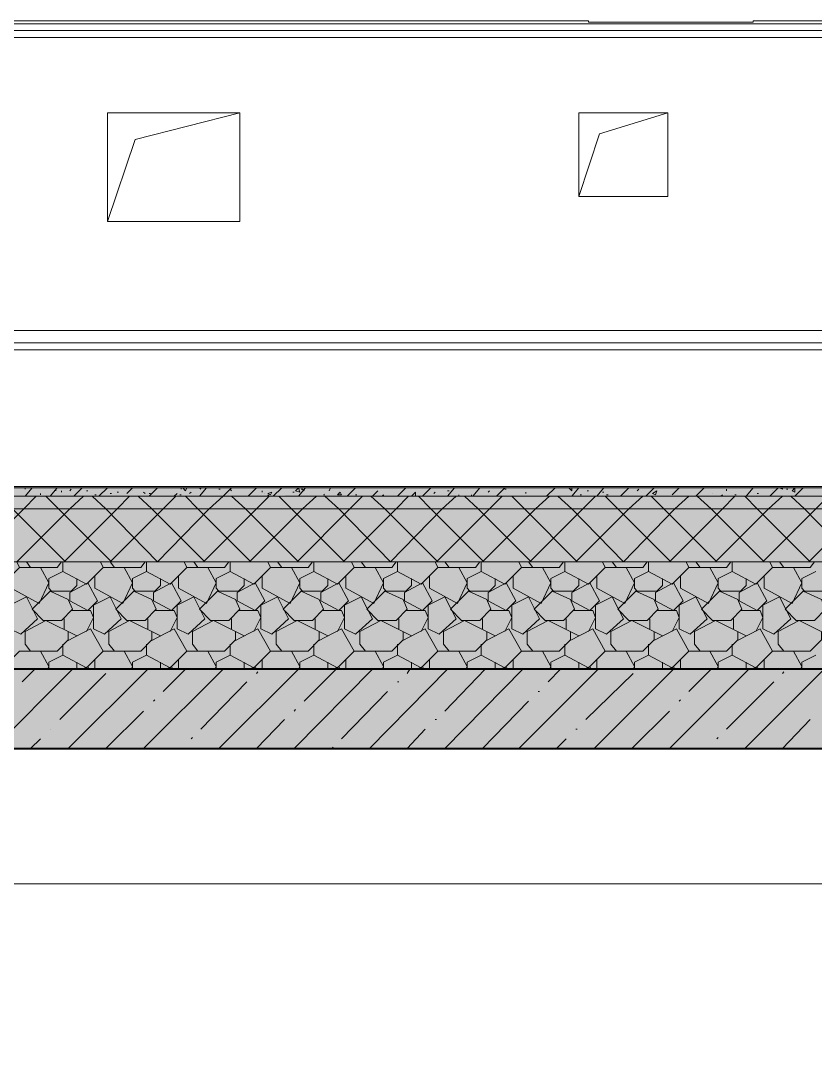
# Model space of a CAD drawing. Header units: millimetres. Extents: x -135211 to 49383, y -8033 to 228499.
# Drawn here: x -101108 to -98698, y 59973 to 63144 of the extents above; entities that cross this region are included whole.
import ezdxf

# ---------------------------------------------------------------- set-up
doc = ezdxf.new("R2010")
doc.units = ezdxf.units.MM
doc.layers.add('PDF _Геометрия', color=7, linetype='Continuous', true_color=0x1d1d1d)
doc.layers.add('PDF _Сплошная заливка', color=7, linetype='Continuous', true_color=0xffffff)

msp = doc.modelspace()

# ---------------------------------------------------------------- hatches: boundary and pattern name
at = {"layer": 'PDF _Сплошная заливка', "transparency": 33554559}
h = msp.add_hatch(color=256, dxfattribs=at)
h.paths.add_polyline_path([(-102920, 61742.4), (-103025.8, 61746.7), (-103135.9, 61746.7), (-103135.9, 61725.5), (-103038.5, 61725.5), (-102945.4, 61721.3), (-102848.1, 61717), (-102754.9, 61712.8), (-102657.6, 61708.6), (-102564.4, 61704.3), (-90026.1, 61700.1), (-90026.1, 61725.5), (-102598.3, 61729.7), (-102810, 61738.2)])
h.paths.add_polyline_path([(-83325.1, 61700.1), (-83325.1, 61725.5), (-85666, 61725.5), (-85666, 61700.1)])
h.paths.add_polyline_path([(-78033.8, 61725.5), (-77805.2, 61725.5), (-77805.2, 61746.7), (-78093.1, 61746.7), (-78385.1, 61742.4), (-78673, 61738.2), (-78965.1, 61734), (-78965.1, 61708.6)])
h = msp.add_hatch(color=256, dxfattribs=at)
h.paths.add_polyline_path([(-102598.3, 61704.3), (-103042.8, 61725.5), (-103135.9, 61725.5), (-103135.9, 61683.2), (-103025.8, 61683.2), (-102920, 61679), (-102810, 61674.7), (-102598.3, 61666.3), (-90026.1, 61662), (-90026.1, 61700.1)])
h.paths.add_polyline_path([(-83325.1, 61662), (-83325.1, 61700.1), (-85666, 61700.1), (-85666, 61662)])
h.paths.add_polyline_path([(-78033.8, 61683.2), (-77805.2, 61683.2), (-77805.2, 61725.5), (-78033.8, 61725.5), (-78965.1, 61708.6), (-78965.1, 61666.3)])
h = msp.add_hatch(color=256, dxfattribs=at)
h.paths.add_polyline_path([(-102920, 61679), (-103025.8, 61683.2), (-103135.9, 61683.2), (-103135.9, 61522.3), (-103025.8, 61522.3), (-102920, 61518.1), (-102810, 61513.9), (-102598.3, 61505.4), (-90026.1, 61501.2), (-90026.1, 61662), (-102598.3, 61666.3), (-102810, 61674.7)])
h.paths.add_polyline_path([(-83325.1, 61501.2), (-83325.1, 61662), (-85666, 61662), (-85666, 61501.2)])
h.paths.add_polyline_path([(-78093.1, 61522.3), (-77805.2, 61522.3), (-77805.2, 61683.2), (-78033.8, 61683.2), (-78965.1, 61666.3), (-78965.1, 61509.6), (-78673, 61513.9), (-78385.1, 61518.1)])
h = msp.add_hatch(color=256, dxfattribs=at)
h.paths.add_polyline_path([(-90026.1, 61175.2), (-90026.1, 61501.2), (-102598.3, 61505.4), (-102810, 61513.9), (-102920, 61518.1), (-103025.8, 61522.3), (-103135.9, 61522.3), (-103135.9, 61175.2)])
h.paths.add_polyline_path([(-83325.1, 61175.2), (-83325.1, 61501.2), (-85666, 61501.2), (-85666, 61175.2)])
h.paths.add_polyline_path([(-78965.1, 61509.6), (-78965.1, 61175.2), (-77805.2, 61175.2), (-77805.2, 61522.3), (-78093.1, 61522.3), (-78385.1, 61518.1), (-78673, 61513.9)])
h = msp.add_hatch(color=256, dxfattribs=at)
h.paths.add_polyline_path([(-89594.3, 60933.9), (-89594.3, 61174.9), (-103546, 61174.9), (-103546, 60933.9)])
h.paths.add_polyline_path([(146.8, 60933.9), (146.8, 61174.9), (-22999.7, 61174.9), (-22999.7, 60933.9)])
h.paths.add_polyline_path([(-23351, 60933.9), (-23351, 61174.9), (-26352.2, 61174.9), (-26352.2, 60933.9)])
h.paths.add_polyline_path([(-26398.8, 60933.9), (-26398.8, 61174.9), (-44097.3, 61174.9), (-44097.3, 60933.9)])
h.paths.add_polyline_path([(-45350.3, 60933.9), (-45350.3, 61174.9), (-51128.4, 61174.9), (-51128.4, 60933.9)])
h.paths.add_polyline_path([(-77398.8, 60933.9), (-77398.8, 61174.9), (-79396.8, 61174.9), (-79396.8, 60933.9)])
h.paths.add_polyline_path([(-82897.6, 60933.9), (-82897.6, 61174.9), (-86097.8, 61174.9), (-86097.8, 60933.9)])

# ---------------------------------------------------------------- linework, layer by layer
at = {"layer": 'PDF _Геометрия', "color": 7, "lineweight": 9}
for points in [[(-101260.7, 63135.1), (-97298.5, 63135.1), (-97298.5, 63143.6), (-97717.6, 63143.6), (-97717.6, 63139.4), (-98217.1, 63139.4), (-98217.1, 63143.6), (-98885.9, 63143.6), (-98885.9, 63139.4), (-99385.4, 63139.4), (-99385.4, 63143.6), (-100096.6, 63143.6), (-100397.1, 63143.6), (-101260.7, 63143.6)], [(-97463.6, 62203.9), (-101201.4, 62203.9), (-101201.4, 63092.8), (-97463.6, 63092.8), (-97362, 63092.8), (-97362, 62203.9)], [(-100443.7, 62534), (-100845.8, 62534), (-100845.8, 62864.2), (-100443.7, 62864.2)], [(-100443.7, 62864.2), (-100443.7, 62534), (-100845.8, 62534), (-100845.8, 62864.2)], [(-99144.1, 62610.2), (-99415, 62610.2), (-99415, 62864.2), (-99144.1, 62864.2)], [(-99144.1, 62864.2), (-99144.1, 62610.2), (-99415, 62610.2), (-99415, 62864.2)], [(-96346.1, 60523.3), (-103047, 60523.3)]]:
    msp.add_lwpolyline(points, close=True, dxfattribs=at)
for points in [[(-97298.5, 63135.1), (-97298.5, 63114), (-101260.7, 63114), (-101260.7, 63126.7)], [(-101260.7, 63135.1), (-101260.7, 63114), (-97298.5, 63114), (-97298.5, 63126.7)], [(-100397.1, 63143.6), (-100096.6, 63143.6)], [(-99385.4, 63139.4), (-98885.9, 63139.4)], [(-100845.8, 62534), (-100761.2, 62783.8), (-100443.7, 62864.2)], [(-99415, 62610.2), (-99351.5, 62800.7), (-99144.1, 62864.2)], [(-103127.4, 61755.1), (-103127.4, 62373.2), (-103131.7, 62373.2), (-103135.9, 62373.2), (-103144.4, 62373.2), (-103296.8, 62373.2), (-103296.8, 61175.2), (-103144.4, 61175.2), (-103135.9, 61175.2), (-90026.1, 61175.2), (-90026.1, 61501.2), (-90026.1, 61662), (-90026.1, 61700.1), (-90026.1, 61725.5), (-90026.1, 61729.7), (-102598.3, 61729.7), (-103127.4, 61755.1), (-101235.3, 61755.1)], [(-97268.9, 62144.6), (-97264.6, 62144.6), (-97264.6, 62165.8), (-97417, 62203.9), (-97264.6, 62165.8), (-101294.5, 62165.8), (-101142.1, 62203.9), (-101294.5, 62165.8), (-101294.5, 62144.6), (-101290.3, 62144.6)], [(-97264.6, 62165.8), (-97264.6, 62144.6), (-101294.5, 62144.6), (-101294.5, 62165.8)], [(-96346.1, 60933.9), (-103047, 60933.9), (-103047, 60523.3)]]:
    msp.add_lwpolyline(points, dxfattribs=at)
at = {"layer": 'PDF _Геометрия', "color": 7, "lineweight": 40}
msp.add_lwpolyline([(-91194.4, 60933.9), (-89594.3, 60933.9), (-89594.3, 61175.2), (-103296.8, 61175.2), (-103296.8, 62373.2), (-103546.5, 62373.2), (-103546.5, 61175.2), (-103546.5, 60933.9), (-103546.5, 60354), (-103047, 60354), (-103047, 60933.9), (-91693.9, 60933.9), (-91693.9, 59973), (-91194.4, 59973)], close=True, dxfattribs=at)
at = {"layer": 'PDF _Геометрия', "color": 7, "lineweight": 20}
for points in [[(-103131.7, 61755.1), (-103135.9, 61755.1), (-103135.9, 61750.9), (-102598.3, 61725.5), (-90026.1, 61725.5), (-102598.3, 61725.5), (-103135.9, 61746.7), (-103135.9, 61750.9)], [(-103135.9, 61746.7), (-103135.9, 61725.5), (-102598.3, 61700.1), (-90026.1, 61700.1)], [(-103135.9, 61725.5), (-103135.9, 61683.2), (-102598.3, 61662), (-90026.1, 61662)], [(-103135.9, 61683.2), (-103135.9, 61522.3), (-102598.3, 61501.2), (-90026.1, 61501.2)]]:
    msp.add_lwpolyline(points, dxfattribs=at)
at = {"layer": 'PDF _Геометрия', "lineweight": 9}
for points in [[(-101260.7, 61501.2), (-101099.8, 61662), (-101061.7, 61700.1)], [(-100972.8, 61501.2), (-101133.7, 61662), (-101176, 61700.1)], [(-101112.5, 61484.2), (-101121, 61501.2), (-100960.1, 61662), (-100917.8, 61700.1)], [(-101095.6, 61700.1), (-101074.4, 61725.5)], [(-101095.6, 61725.5), (-101095.6, 61721.3)], [(-101049, 61704.3), (-101049, 61708.6)], [(-100833.1, 61501.2), (-100994, 61662), (-101032.1, 61700.1)], [(-101019.4, 61700.1), (-100998.2, 61725.5)], [(-101002.4, 61721.3), (-101002.4, 61717)], [(-100985.5, 61717), (-100985.5, 61712.8)], [(-100977, 61501.2), (-100816.2, 61662), (-100778.1, 61700.1)], [(-100960.1, 61717), (-100955.9, 61721.3)], [(-100947.4, 61700.1), (-100922, 61725.5)], [(-100909.3, 61717), (-100905.1, 61717)], [(-100892.4, 61700.1), (-100850, 61662), (-100693.4, 61501.2), (-100536.8, 61662), (-100494.5, 61700.1), (-100469.1, 61725.5)], [(-100883.9, 61704.3), (-100879.7, 61704.3)], [(-100871.2, 61700.1), (-100845.8, 61725.5)], [(-100837.3, 61708.6), (-100833.1, 61708.6)], [(-100824.6, 61484.2), (-100837.3, 61501.2), (-100676.5, 61662), (-100638.4, 61700.1)], [(-100816.2, 61712.8), (-100811.9, 61712.8)], [(-100786.5, 61708.6), (-100769.6, 61725.5)], [(-100769.6, 61717), (-100769.6, 61717)], [(-100549.5, 61501.2), (-100710.4, 61662), (-100752.7, 61700.1)], [(-100735.8, 61712.8), (-100731.5, 61708.6)], [(-100718.8, 61700.1), (-100693.4, 61725.5)], [(-100718.8, 61708.6), (-100714.6, 61708.6)], [(-100642.6, 61700.1), (-100634.2, 61708.6)], [(-100625.7, 61704.3), (-100621.5, 61704.3)], [(-100621.5, 61721.3), (-100621.5, 61725.5)], [(-100617.2, 61725.5), (-100608.8, 61717), (-100604.5, 61725.5)], [(-100409.8, 61501.2), (-100570.7, 61662), (-100608.8, 61700.1)], [(-100596.1, 61708.6), (-100591.8, 61712.8)], [(-100566.4, 61700.1), (-100545.3, 61725.5)], [(-100566.4, 61725.5), (-100562.2, 61721.3)], [(-100359, 61704.3), (-100354.8, 61700.1), (-100392.9, 61662), (-100553.7, 61501.2)], [(-100528.3, 61700.1), (-100528.3, 61700.1)], [(-100507.2, 61721.3), (-100502.9, 61721.3)], [(-100473.3, 61721.3), (-100469.1, 61717)], [(-100265.9, 61501.2), (-100426.7, 61662), (-100469.1, 61700.1)], [(-100418.3, 61700.1), (-100392.9, 61725.5)], [(-100414, 61501.2), (-100253.2, 61662), (-100210.9, 61700.1)], [(-100375.9, 61717), (-100375.9, 61712.8)], [(-100367.5, 61708.6), (-100367.5, 61708.6)], [(-100342.1, 61700.1), (-100316.7, 61725.5)], [(-100126.2, 61501.2), (-100287, 61662), (-100325.1, 61700.1)], [(-100282.8, 61712.8), (-100278.6, 61712.8)], [(-100270.1, 61501.2), (-100109.3, 61662), (-100071.2, 61700.1)], [(-100265.9, 61700.1), (-100244.7, 61725.5)], [(-100257.4, 61721.3), (-100253.2, 61721.3), (-100248.9, 61717)], [(-100232, 61700.1), (-100232, 61700.1)], [(-100189.7, 61704.3), (-100185.5, 61704.3)], [(-100185.5, 61708.6), (-100185.5, 61708.6)], [(-100185.5, 61700.1), (-100143.1, 61662), (-99986.5, 61501.2), (-99829.9, 61662), (-99787.5, 61700.1)], [(-100172.8, 61717), (-100168.5, 61725.5)], [(-100143.1, 61712.8), (-100143.1, 61712.8)], [(-100130.4, 61501.2), (-99969.6, 61662), (-99931.5, 61700.1)], [(-100117.7, 61700.1), (-100092.3, 61725.5)], [(-100092.3, 61704.3), (-100088.1, 61704.3)], [(-100092.3, 61700.1), (-100092.3, 61700.1)], [(-100092.3, 61700.1), (-100092.3, 61700.1)], [(-99842.6, 61501.2), (-100003.4, 61662), (-100045.8, 61700.1)], [(-100041.5, 61700.1), (-100024.6, 61717)], [(-100011.9, 61700.1), (-100007.7, 61704.3), (-100007.7, 61700.1)], [(-99999.2, 61700.1), (-99995, 61700.1)], [(-99965.3, 61700.1), (-99939.9, 61725.5)], [(-99923, 61700.1), (-99910.3, 61712.8), (-99910.3, 61700.1)], [(-99702.9, 61501.2), (-99863.7, 61662), (-99901.8, 61700.1)], [(-99889.1, 61700.1), (-99863.7, 61725.5)], [(-99855.3, 61708.6), (-99851, 61712.8)], [(-99846.8, 61501.2), (-99686, 61662), (-99647.9, 61700.1)], [(-99812.9, 61700.1), (-99791.8, 61725.5)], [(-99812.9, 61717), (-99808.7, 61717)], [(-99779.1, 61700.1), (-99779.1, 61704.3)], [(-99559, 61501.2), (-99719.8, 61662), (-99762.1, 61700.1)], [(-99741, 61704.3), (-99741, 61700.1)], [(-99736.7, 61700.1), (-99715.6, 61725.5)], [(-99707.1, 61501.2), (-99546.3, 61662), (-99503.9, 61700.1)], [(-99690.2, 61712.8), (-99686, 61717)], [(-99664.8, 61700.1), (-99639.4, 61725.5)], [(-99639.4, 61721.3), (-99635.2, 61721.3)], [(-99419.3, 61501.2), (-99580.1, 61662), (-99618.2, 61700.1)], [(-99575.9, 61708.6), (-99575.9, 61712.8)], [(-99563.2, 61501.2), (-99402.3, 61662), (-99364.2, 61700.1)], [(-99512.4, 61700.1), (-99487, 61725.5)], [(-99491.2, 61700.1), (-99491.2, 61700.1)], [(-99478.5, 61700.1), (-99436.2, 61662), (-99279.6, 61501.2), (-99123, 61662), (-99080.6, 61700.1)], [(-99444.7, 61725.5), (-99436.2, 61717), (-99436.2, 61725.5)], [(-99436.2, 61700.1), (-99415, 61725.5)], [(-99423.5, 61501.2), (-99262.6, 61662), (-99220.3, 61700.1)], [(-99410.8, 61704.3), (-99406.6, 61704.3)], [(-99389.6, 61717), (-99385.4, 61717)], [(-99360, 61700.1), (-99338.8, 61725.5)], [(-99343.1, 61712.8), (-99338.8, 61712.8)], [(-99135.7, 61501.2), (-99296.5, 61662), (-99334.6, 61700.1)], [(-99330.4, 61704.3), (-99326.1, 61704.3)], [(-99288, 61700.1), (-99262.6, 61725.5)], [(-99237.2, 61717), (-99233, 61721.3)], [(-99211.8, 61700.1), (-99186.4, 61725.5)], [(-98996, 61501.2), (-99156.8, 61662), (-99194.9, 61700.1)], [(-99139.9, 61501.2), (-98979, 61662), (-98940.9, 61700.1)], [(-99131.4, 61704.3), (-99110.3, 61725.5)], [(-99059.5, 61700.1), (-99034.1, 61725.5)], [(-98852, 61501.2), (-99012.9, 61662), (-99055.2, 61700.1)], [(-99008.7, 61708.6), (-99008.7, 61708.6)], [(-99000.2, 61501.2), (-98839.3, 61662), (-98797, 61700.1)], [(-98983.3, 61700.1), (-98979, 61704.3)], [(-98966.3, 61717), (-98966.3, 61721.3)], [(-98940.9, 61704.3), (-98936.7, 61704.3)], [(-98924, 61700.1), (-98919.8, 61700.1)], [(-98919.8, 61700.1), (-98919.8, 61700.1)], [(-98712.3, 61501.2), (-98873.2, 61662), (-98911.3, 61700.1)], [(-98907.1, 61700.1), (-98885.9, 61725.5)], [(-98873.2, 61708.6), (-98869, 61708.6)], [(-98856.3, 61501.2), (-98695.4, 61662), (-98657.3, 61700.1)], [(-98835.1, 61700.1), (-98809.7, 61725.5)], [(-98826.6, 61717), (-98826.6, 61717)], [(-98805.5, 61725.5), (-98797, 61721.3), (-98797, 61725.5)], [(-98784.3, 61725.5), (-98784.3, 61725.5)], [(-98784.3, 61721.3), (-98780.1, 61721.3)], [(-98771.6, 61700.1), (-98729.3, 61662), (-98572.7, 61501.2), (-98416, 61662), (-98373.7, 61700.1)], [(-98758.9, 61700.1), (-98733.5, 61725.5)], [(-98716.6, 61501.2), (-98555.7, 61662), (-98513.4, 61700.1)], [(-101235.3, 61501.2), (-101235.3, 61471.5), (-101163.3, 61433.4), (-101112.5, 61484.2), (-100998.2, 61484.2), (-100985.5, 61501.2)], [(-101137.9, 61458.8), (-101137.9, 61420.7), (-101053.2, 61374.2), (-101023.6, 61437.7), (-101049, 61484.2)], [(-101078.6, 61484.2), (-101091.3, 61501.2)], [(-100981.3, 61501.2), (-100981.3, 61471.5), (-100909.3, 61433.4), (-100858.5, 61484.2), (-100744.2, 61484.2), (-100731.5, 61501.2)], [(-100883.9, 61458.8), (-100883.9, 61420.7), (-100799.2, 61374.2), (-100769.6, 61437.7), (-100795, 61484.2)], [(-100858.5, 61484.2), (-100867, 61501.2)], [(-100727.3, 61501.2), (-100727.3, 61471.5), (-100655.3, 61433.4), (-100604.5, 61484.2), (-100490.2, 61484.2), (-100477.5, 61501.2)], [(-100629.9, 61458.8), (-100629.9, 61420.7), (-100545.3, 61374.2), (-100515.6, 61437.7), (-100541, 61484.2)], [(-100604.5, 61484.2), (-100613, 61501.2)], [(-100570.7, 61484.2), (-100583.4, 61501.2)], [(-100473.3, 61501.2), (-100473.3, 61471.5), (-100401.3, 61433.4), (-100350.5, 61484.2), (-100236.2, 61484.2), (-100223.6, 61501.2)], [(-100375.9, 61458.8), (-100375.9, 61420.7), (-100291.3, 61374.2), (-100261.6, 61437.7), (-100287, 61484.2)], [(-100350.5, 61484.2), (-100359, 61501.2)], [(-100316.7, 61484.2), (-100329.4, 61501.2)], [(-100219.3, 61501.2), (-100219.3, 61471.5), (-100147.4, 61433.4), (-100096.6, 61484.2), (-99982.3, 61484.2), (-99969.6, 61501.2)], [(-100122, 61458.8), (-100122, 61420.7), (-100037.3, 61374.2), (-100007.7, 61437.7), (-100033.1, 61484.2)], [(-100096.6, 61484.2), (-100105, 61501.2)], [(-100062.7, 61484.2), (-100075.4, 61501.2)], [(-99965.3, 61501.2), (-99965.3, 61471.5), (-99893.4, 61433.4), (-99842.6, 61484.2), (-99728.3, 61484.2), (-99715.6, 61501.2)], [(-99868, 61458.8), (-99868, 61420.7), (-99783.3, 61374.2), (-99753.7, 61437.7), (-99779.1, 61484.2)], [(-99842.6, 61484.2), (-99851, 61501.2)], [(-99808.7, 61484.2), (-99821.4, 61501.2)], [(-99711.3, 61501.2), (-99711.3, 61471.5), (-99639.4, 61433.4), (-99588.6, 61484.2), (-99474.3, 61484.2), (-99461.6, 61501.2)], [(-99614, 61458.8), (-99614, 61420.7), (-99529.3, 61374.2), (-99499.7, 61437.7), (-99525.1, 61484.2)], [(-99588.6, 61484.2), (-99597.1, 61501.2)], [(-99554.7, 61484.2), (-99567.4, 61501.2)], [(-99457.4, 61501.2), (-99457.4, 61471.5), (-99385.4, 61433.4), (-99334.6, 61484.2), (-99220.3, 61484.2), (-99207.6, 61501.2)], [(-99360, 61458.8), (-99360, 61420.7), (-99275.3, 61374.2), (-99245.7, 61437.7), (-99271.1, 61484.2)], [(-99334.6, 61484.2), (-99343.1, 61501.2)], [(-99300.7, 61484.2), (-99313.4, 61501.2)], [(-99203.4, 61501.2), (-99203.4, 61471.5), (-99131.4, 61433.4), (-99080.6, 61484.2), (-98966.3, 61484.2), (-98953.6, 61501.2)], [(-99106, 61458.8), (-99106, 61420.7), (-99021.4, 61374.2), (-98991.7, 61437.7), (-99017.1, 61484.2)], [(-99080.6, 61484.2), (-99089.1, 61501.2)], [(-99046.8, 61484.2), (-99059.5, 61501.2)], [(-98949.4, 61501.2), (-98949.4, 61471.5), (-98877.4, 61433.4), (-98826.6, 61484.2), (-98712.3, 61484.2), (-98699.6, 61501.2)], [(-98852, 61458.8), (-98852, 61420.7), (-98767.4, 61374.2), (-98737.7, 61437.7), (-98763.1, 61484.2)], [(-98826.6, 61484.2), (-98835.1, 61501.2)], [(-98792.8, 61484.2), (-98805.5, 61501.2)], [(-100938.9, 61450.4), (-100938.9, 61429.2), (-100955.9, 61412.3), (-101015.1, 61412.3), (-101023.6, 61420.7), (-101023.6, 61450.4), (-100981.3, 61471.5)], [(-100685, 61450.4), (-100685, 61429.2), (-100701.9, 61412.3), (-100761.2, 61412.3), (-100769.6, 61420.7), (-100769.6, 61450.4), (-100727.3, 61471.5)], [(-100431, 61450.4), (-100431, 61429.2), (-100447.9, 61412.3), (-100507.2, 61412.3), (-100515.6, 61420.7), (-100515.6, 61450.4), (-100473.3, 61471.5)], [(-100177, 61450.4), (-100177, 61429.2), (-100193.9, 61412.3), (-100253.2, 61412.3), (-100261.6, 61420.7), (-100261.6, 61450.4), (-100219.3, 61471.5)], [(-99923, 61450.4), (-99923, 61429.2), (-99939.9, 61412.3), (-99999.2, 61412.3), (-100007.7, 61420.7), (-100007.7, 61450.4), (-99965.3, 61471.5)], [(-99669, 61450.4), (-99669, 61429.2), (-99686, 61412.3), (-99745.2, 61412.3), (-99753.7, 61420.7), (-99753.7, 61450.4), (-99711.3, 61471.5)], [(-99415, 61450.4), (-99415, 61429.2), (-99432, 61412.3), (-99491.2, 61412.3), (-99499.7, 61420.7), (-99499.7, 61450.4), (-99457.4, 61471.5)], [(-99161, 61450.4), (-99161, 61429.2), (-99178, 61412.3), (-99237.2, 61412.3), (-99245.7, 61420.7), (-99245.7, 61450.4), (-99203.4, 61471.5)], [(-98907.1, 61450.4), (-98907.1, 61429.2), (-98924, 61412.3), (-98983.3, 61412.3), (-98991.7, 61420.7), (-98991.7, 61450.4), (-98949.4, 61471.5)], [(-98653.1, 61450.4), (-98653.1, 61429.2), (-98670, 61412.3), (-98729.3, 61412.3), (-98737.7, 61420.7), (-98737.7, 61450.4), (-98695.4, 61471.5)], [(-100909.3, 61289.5), (-100888.1, 61331.8), (-100896.6, 61353), (-100955.9, 61353)], [(-100655.3, 61289.5), (-100634.2, 61331.8), (-100642.6, 61353), (-100701.9, 61353)], [(-100401.3, 61289.5), (-100380.2, 61331.8), (-100388.6, 61353), (-100447.9, 61353)], [(-100147.4, 61289.5), (-100126.2, 61331.8), (-100134.7, 61353), (-100193.9, 61353)], [(-99893.4, 61289.5), (-99872.2, 61331.8), (-99880.7, 61353), (-99939.9, 61353)], [(-99639.4, 61289.5), (-99618.2, 61331.8), (-99626.7, 61353), (-99686, 61353)], [(-99385.4, 61289.5), (-99364.2, 61331.8), (-99372.7, 61353), (-99432, 61353)], [(-99131.4, 61289.5), (-99110.3, 61331.8), (-99118.7, 61353), (-99178, 61353)], [(-98877.4, 61289.5), (-98856.3, 61331.8), (-98864.7, 61353), (-98924, 61353)], [(-101078.6, 61230.2), (-101095.6, 61251.4), (-101095.6, 61289.5), (-101032.1, 61323.4), (-100938.9, 61276.8)], [(-100977, 61298), (-100977, 61327.6)], [(-100824.6, 61230.2), (-100841.6, 61251.4), (-100841.6, 61289.5), (-100778.1, 61323.4), (-100685, 61276.8)], [(-100723.1, 61298), (-100723.1, 61327.6)], [(-100570.7, 61230.2), (-100587.6, 61251.4), (-100587.6, 61289.5), (-100524.1, 61323.4), (-100431, 61276.8)], [(-100469.1, 61298), (-100469.1, 61327.6)], [(-100316.7, 61230.2), (-100333.6, 61251.4), (-100333.6, 61289.5), (-100270.1, 61323.4), (-100177, 61276.8)], [(-100215.1, 61298), (-100215.1, 61327.6)], [(-100062.7, 61230.2), (-100079.6, 61251.4), (-100079.6, 61289.5), (-100016.1, 61323.4), (-99923, 61276.8)], [(-99961.1, 61298), (-99961.1, 61327.6)], [(-99808.7, 61230.2), (-99825.6, 61251.4), (-99825.6, 61289.5), (-99762.1, 61323.4), (-99669, 61276.8)], [(-99707.1, 61298), (-99707.1, 61327.6)], [(-99554.7, 61230.2), (-99571.7, 61251.4), (-99571.7, 61289.5), (-99508.2, 61323.4), (-99415, 61276.8)], [(-99453.1, 61298), (-99453.1, 61327.6)], [(-99300.7, 61230.2), (-99317.7, 61251.4), (-99317.7, 61289.5), (-99254.2, 61323.4), (-99161, 61276.8)], [(-99199.1, 61298), (-99199.1, 61327.6)], [(-99046.8, 61230.2), (-99063.7, 61251.4), (-99063.7, 61289.5), (-99000.2, 61323.4), (-98907.1, 61276.8)], [(-98945.2, 61298), (-98945.2, 61327.6)], [(-98792.8, 61230.2), (-98809.7, 61251.4), (-98809.7, 61289.5), (-98746.2, 61323.4), (-98653.1, 61276.8)], [(-101235.3, 61251.4), (-101235.3, 61217.5), (-101163.3, 61179.4), (-101112.5, 61230.2), (-100998.2, 61230.2), (-100964.3, 61264.1), (-100964.3, 61289.5)], [(-100981.3, 61251.4), (-100981.3, 61217.5), (-100909.3, 61179.4), (-100858.5, 61230.2), (-100744.2, 61230.2), (-100710.4, 61264.1), (-100710.4, 61289.5)], [(-100968.6, 61259.9), (-100896.6, 61298), (-100858.5, 61230.2)], [(-100727.3, 61251.4), (-100727.3, 61217.5), (-100655.3, 61179.4), (-100604.5, 61230.2), (-100490.2, 61230.2), (-100456.4, 61264.1), (-100456.4, 61289.5)], [(-100714.6, 61259.9), (-100642.6, 61298), (-100604.5, 61230.2)], [(-100473.3, 61251.4), (-100473.3, 61217.5), (-100401.3, 61179.4), (-100350.5, 61230.2), (-100236.2, 61230.2), (-100202.4, 61264.1), (-100202.4, 61289.5)], [(-100460.6, 61259.9), (-100388.6, 61298), (-100350.5, 61230.2)], [(-100219.3, 61251.4), (-100219.3, 61217.5), (-100147.4, 61179.4), (-100096.6, 61230.2), (-99982.3, 61230.2), (-99948.4, 61264.1), (-99948.4, 61289.5)], [(-100206.6, 61259.9), (-100134.7, 61298), (-100096.6, 61230.2)], [(-99965.3, 61251.4), (-99965.3, 61217.5), (-99893.4, 61179.4), (-99842.6, 61230.2), (-99728.3, 61230.2), (-99694.4, 61264.1), (-99694.4, 61289.5)], [(-99952.6, 61259.9), (-99880.7, 61298), (-99842.6, 61230.2)], [(-99711.3, 61251.4), (-99711.3, 61217.5), (-99639.4, 61179.4), (-99588.6, 61230.2), (-99474.3, 61230.2), (-99440.4, 61264.1), (-99440.4, 61289.5)], [(-99698.6, 61259.9), (-99626.7, 61298), (-99588.6, 61230.2)], [(-99457.4, 61251.4), (-99457.4, 61217.5), (-99385.4, 61179.4), (-99334.6, 61230.2), (-99220.3, 61230.2), (-99186.4, 61264.1), (-99186.4, 61289.5)], [(-99444.7, 61259.9), (-99372.7, 61298), (-99334.6, 61230.2)], [(-99203.4, 61251.4), (-99203.4, 61217.5), (-99131.4, 61179.4), (-99080.6, 61230.2), (-98966.3, 61230.2), (-98932.5, 61264.1), (-98932.5, 61289.5)], [(-99190.7, 61259.9), (-99118.7, 61298), (-99080.6, 61230.2)], [(-98949.4, 61251.4), (-98949.4, 61217.5), (-98877.4, 61179.4), (-98826.6, 61230.2), (-98712.3, 61230.2), (-98678.5, 61264.1), (-98678.5, 61289.5)], [(-98936.7, 61259.9), (-98864.7, 61298), (-98826.6, 61230.2)], [(-101027.8, 61175.2), (-101023.6, 61183.7), (-101049, 61230.2)], [(-100773.8, 61175.2), (-100769.6, 61183.7), (-100795, 61230.2)], [(-100519.9, 61175.2), (-100515.6, 61183.7), (-100541, 61230.2)], [(-100507.2, 60933.9), (-100265.9, 61175.2), (-100261.6, 61183.7), (-100287, 61230.2)], [(-100011.9, 61175.2), (-100007.7, 61183.7), (-100033.1, 61230.2)], [(-99757.9, 61175.2), (-99753.7, 61183.7), (-99779.1, 61230.2)], [(-99503.9, 61175.2), (-99499.7, 61183.7), (-99525.1, 61230.2)], [(-99249.9, 61175.2), (-99245.7, 61183.7), (-99271.1, 61230.2)], [(-98996, 61175.2), (-98991.7, 61183.7), (-99017.1, 61230.2)], [(-98742, 61175.2), (-98737.7, 61183.7), (-98763.1, 61230.2)], [(-101023.6, 61175.2), (-101023.6, 61196.4), (-100981.3, 61217.5)], [(-100938.9, 61175.2), (-100938.9, 61196.4)], [(-100883.9, 61175.2), (-100883.9, 61204.8)], [(-100769.6, 61175.2), (-100769.6, 61196.4), (-100727.3, 61217.5)], [(-100685, 61175.2), (-100685, 61196.4)], [(-100629.9, 61175.2), (-100629.9, 61204.8)], [(-100515.6, 61175.2), (-100515.6, 61196.4), (-100473.3, 61217.5)], [(-100431, 61175.2), (-100431, 61196.4)], [(-100375.9, 61175.2), (-100375.9, 61204.8)], [(-100261.6, 61175.2), (-100261.6, 61196.4), (-100219.3, 61217.5)], [(-100177, 61175.2), (-100177, 61196.4)], [(-100122, 61175.2), (-100122, 61204.8)], [(-100007.7, 61175.2), (-100007.7, 61196.4), (-99965.3, 61217.5)], [(-99923, 61175.2), (-99923, 61196.4)], [(-99868, 61175.2), (-99868, 61204.8)], [(-99753.7, 61175.2), (-99753.7, 61196.4), (-99711.3, 61217.5)], [(-99669, 61175.2), (-99669, 61196.4)], [(-99614, 61175.2), (-99614, 61204.8)], [(-99499.7, 61175.2), (-99499.7, 61196.4), (-99457.4, 61217.5)], [(-99415, 61175.2), (-99415, 61196.4)], [(-99360, 61175.2), (-99360, 61204.8)], [(-99245.7, 61175.2), (-99245.7, 61196.4), (-99203.4, 61217.5)], [(-99161, 61175.2), (-99161, 61196.4)], [(-99106, 61175.2), (-99106, 61204.8)], [(-98991.7, 61175.2), (-98991.7, 61196.4), (-98949.4, 61217.5)], [(-98907.1, 61175.2), (-98907.1, 61196.4)], [(-98852, 61175.2), (-98852, 61204.8)], [(-98737.7, 61175.2), (-98737.7, 61196.4), (-98695.4, 61217.5)], [(-101192.9, 60933.9), (-100951.6, 61175.2)], [(-101104, 61137.1), (-101065.9, 61175.2)], [(-100989.7, 61022.8), (-100850, 61162.5)], [(-100964.3, 60933.9), (-100723.1, 61175.2)], [(-100938.9, 61175.2), (-100938.9, 61175.2)], [(-100900.8, 61175.2), (-100905.1, 61183.7), (-100922, 61175.2)], [(-100735.8, 60933.9), (-100494.5, 61175.2)], [(-100685, 61175.2), (-100685, 61175.2)], [(-100676.5, 61107.5), (-100608.8, 61175.2)], [(-100646.9, 61175.2), (-100651.1, 61183.7), (-100668, 61175.2)], [(-100431, 61175.2), (-100431, 61175.2)], [(-100392.9, 61175.2), (-100397.1, 61183.7), (-100414, 61175.2)], [(-100392.9, 61162.5), (-100388.6, 61166.7)], [(-100278.6, 60933.9), (-100041.5, 61175.2)], [(-100248.9, 61077.9), (-100151.6, 61175.2)], [(-100177, 61175.2), (-100177, 61175.2)], [(-100138.9, 61175.2), (-100143.1, 61183.7), (-100160.1, 61175.2)], [(-100050, 60933.9), (-99812.9, 61175.2)], [(-99935.7, 61162.5), (-99927.2, 61175.2)], [(-99923, 61175.2), (-99923, 61175.2)], [(-99884.9, 61175.2), (-99889.1, 61183.7), (-99906.1, 61175.2)], [(-99821.4, 60933.9), (-99584.4, 61175.2)], [(-99821.4, 61048.2), (-99698.6, 61175.2)], [(-99669, 61175.2), (-99669, 61175.2)], [(-99630.9, 61175.2), (-99635.2, 61183.7), (-99652.1, 61175.2)], [(-99597.1, 60933.9), (-99355.8, 61175.2)], [(-99508.2, 61137.1), (-99470.1, 61175.2)], [(-99415, 61175.2), (-99415, 61175.2)], [(-99376.9, 61175.2), (-99381.2, 61183.7), (-99398.1, 61175.2)], [(-99393.9, 61022.8), (-99249.9, 61162.5)], [(-99368.5, 60933.9), (-99127.2, 61175.2)], [(-99161, 61175.2), (-99161, 61175.2)], [(-99123, 61175.2), (-99127.2, 61183.7), (-99144.1, 61175.2)], [(-99139.9, 60933.9), (-98898.6, 61175.2)], [(-99080.6, 61107.5), (-99012.9, 61175.2)], [(-98911.3, 60933.9), (-98670, 61175.2)], [(-98907.1, 61175.2), (-98907.1, 61175.2)], [(-98869, 61175.2), (-98873.2, 61183.7), (-98890.1, 61175.2)], [(-98797, 61162.5), (-98792.8, 61166.7)], [(-100562.2, 60993.2), (-100422.5, 61137.1)], [(-99965.3, 61137.1), (-99961.1, 61137.1)], [(-98966.3, 60993.2), (-98822.4, 61137.1)], [(-100134.7, 60963.6), (-99995, 61107.5)], [(-99537.8, 61107.5), (-99533.6, 61107.5)], [(-100706.1, 61077.9), (-100701.9, 61082.1)], [(-99707.1, 60933.9), (-99567.4, 61077.9)], [(-99110.3, 61077.9), (-99106, 61082.1)], [(-100850, 60933.9), (-100735.8, 61048.2)], [(-100278.6, 61048.2), (-100274.3, 61052.5)], [(-99254.2, 60933.9), (-99139.9, 61048.2)], [(-100392.9, 60933.9), (-100308.2, 61022.8)], [(-99851, 61022.8), (-99846.8, 61022.8)], [(-98797, 60933.9), (-98712.3, 61022.8)], [(-101019.4, 60993.2), (-101019.4, 60993.2)], [(-99935.7, 60933.9), (-99880.7, 60993.2)], [(-99423.5, 60993.2), (-99419.3, 60993.2)], [(-101078.6, 60933.9), (-101049, 60963.6)], [(-100591.8, 60963.6), (-100587.6, 60967.8)], [(-99482.8, 60933.9), (-99453.1, 60963.6)], [(-98996, 60963.6), (-98991.7, 60967.8)], [(-100621.5, 60933.9), (-100621.5, 60933.9)], [(-100164.3, 60933.9), (-100160.1, 60938.2)], [(-99025.6, 60933.9), (-99025.6, 60933.9)]]:
    msp.add_lwpolyline(points, dxfattribs=at)
for points in [[(-100346.3, 61712.8), (-100350.5, 61704.3), (-100359, 61708.6)], [(-100265.9, 61725.5), (-100261.6, 61712.8), (-100274.3, 61717)], [(-100138.9, 61712.8), (-100134.7, 61704.3), (-100147.4, 61704.3)], [(-99178, 61717), (-99182.2, 61704.3), (-99190.7, 61708.6)], [(-98758.9, 61725.5), (-98758.9, 61712.8), (-98767.4, 61717)], [(-100960.1, 61408), (-100960.1, 61382.6), (-100905.1, 61353), (-100875.4, 61382.6), (-100905.1, 61437.7)], [(-100706.1, 61408), (-100706.1, 61382.6), (-100651.1, 61353), (-100621.5, 61382.6), (-100651.1, 61437.7)], [(-100452.1, 61408), (-100452.1, 61382.6), (-100397.1, 61353), (-100367.5, 61382.6), (-100397.1, 61437.7)], [(-100198.2, 61408), (-100198.2, 61382.6), (-100143.1, 61353), (-100113.5, 61382.6), (-100143.1, 61437.7)], [(-99944.2, 61408), (-99944.2, 61382.6), (-99889.1, 61353), (-99859.5, 61382.6), (-99889.1, 61437.7)], [(-99690.2, 61408), (-99690.2, 61382.6), (-99635.2, 61353), (-99605.5, 61382.6), (-99635.2, 61437.7)], [(-99436.2, 61408), (-99436.2, 61382.6), (-99381.2, 61353), (-99351.5, 61382.6), (-99381.2, 61437.7)], [(-99182.2, 61408), (-99182.2, 61382.6), (-99127.2, 61353), (-99097.6, 61382.6), (-99127.2, 61437.7)], [(-98928.2, 61408), (-98928.2, 61382.6), (-98873.2, 61353), (-98843.6, 61382.6), (-98873.2, 61437.7)], [(-101142.1, 61298), (-101142.1, 61369.9), (-101091.3, 61395.3), (-101057.5, 61327.6), (-101108.3, 61281)], [(-100985.5, 61323.4), (-100951.6, 61357.2), (-100964.3, 61386.9), (-101019.4, 61412.3), (-101074.4, 61357.2), (-101040.5, 61323.4)], [(-100888.1, 61298), (-100888.1, 61369.9), (-100837.3, 61395.3), (-100803.5, 61327.6), (-100854.3, 61281)], [(-100731.5, 61323.4), (-100697.7, 61357.2), (-100710.4, 61386.9), (-100765.4, 61412.3), (-100820.4, 61357.2), (-100786.5, 61323.4)], [(-100634.2, 61298), (-100634.2, 61369.9), (-100583.4, 61395.3), (-100549.5, 61327.6), (-100600.3, 61281)], [(-100477.5, 61323.4), (-100443.7, 61357.2), (-100456.4, 61386.9), (-100511.4, 61412.3), (-100566.4, 61357.2), (-100532.6, 61323.4)], [(-100380.2, 61298), (-100380.2, 61369.9), (-100329.4, 61395.3), (-100295.5, 61327.6), (-100346.3, 61281)], [(-100223.6, 61323.4), (-100189.7, 61357.2), (-100202.4, 61386.9), (-100257.4, 61412.3), (-100312.4, 61357.2), (-100278.6, 61323.4)], [(-100126.2, 61298), (-100126.2, 61369.9), (-100075.4, 61395.3), (-100041.5, 61327.6), (-100092.3, 61281)], [(-99969.6, 61323.4), (-99935.7, 61357.2), (-99948.4, 61386.9), (-100003.4, 61412.3), (-100058.5, 61357.2), (-100024.6, 61323.4)], [(-99872.2, 61298), (-99872.2, 61369.9), (-99821.4, 61395.3), (-99787.5, 61327.6), (-99838.3, 61281)], [(-99715.6, 61323.4), (-99681.7, 61357.2), (-99694.4, 61386.9), (-99749.4, 61412.3), (-99804.5, 61357.2), (-99770.6, 61323.4)], [(-99618.2, 61298), (-99618.2, 61369.9), (-99567.4, 61395.3), (-99533.6, 61327.6), (-99584.4, 61281)], [(-99461.6, 61323.4), (-99427.7, 61357.2), (-99440.4, 61386.9), (-99495.5, 61412.3), (-99550.5, 61357.2), (-99516.6, 61323.4)], [(-99364.2, 61298), (-99364.2, 61369.9), (-99313.4, 61395.3), (-99279.6, 61327.6), (-99330.4, 61281)], [(-99207.6, 61323.4), (-99173.7, 61357.2), (-99186.4, 61386.9), (-99241.5, 61412.3), (-99296.5, 61357.2), (-99262.6, 61323.4)], [(-99110.3, 61298), (-99110.3, 61369.9), (-99059.5, 61395.3), (-99025.6, 61327.6), (-99076.4, 61281)], [(-98953.6, 61323.4), (-98919.8, 61357.2), (-98932.5, 61386.9), (-98987.5, 61412.3), (-99042.5, 61357.2), (-99008.7, 61323.4)], [(-98856.3, 61298), (-98856.3, 61369.9), (-98805.5, 61395.3), (-98771.6, 61327.6), (-98822.4, 61281)], [(-98699.6, 61323.4), (-98665.8, 61357.2), (-98678.5, 61386.9), (-98733.5, 61412.3), (-98788.5, 61357.2), (-98754.7, 61323.4)]]:
    msp.add_lwpolyline(points, close=True, dxfattribs=at)

doc.saveas('drawing.dxf')
